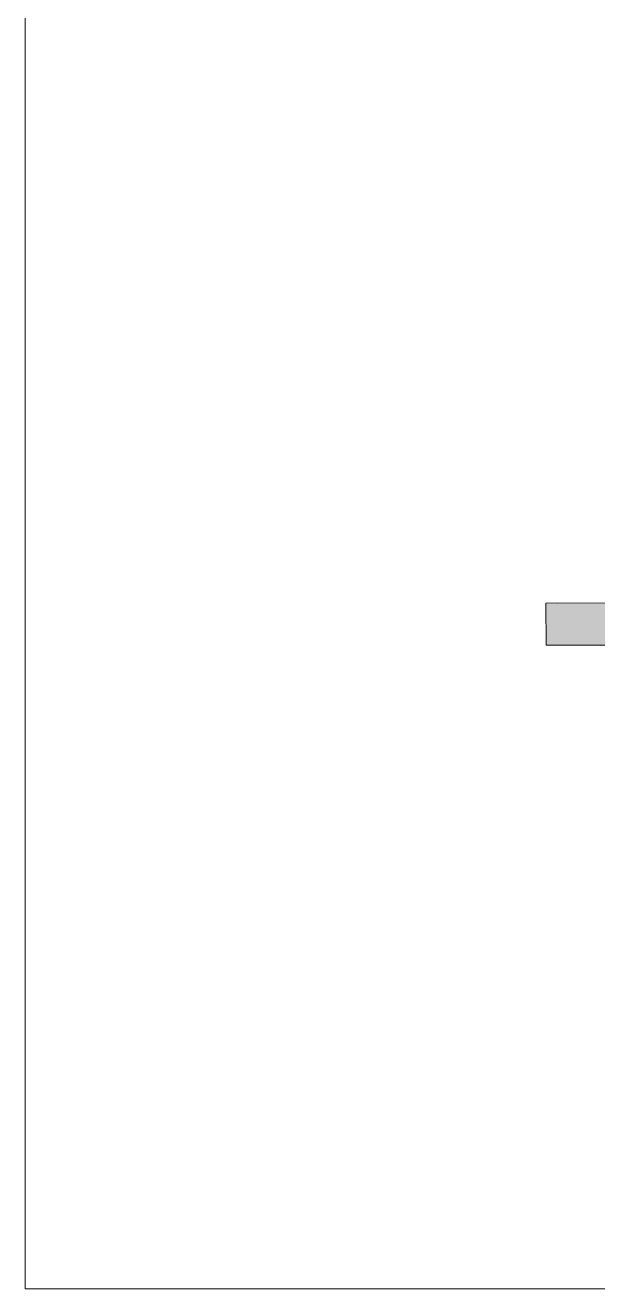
# Model space of a CAD drawing. Header units: feet. Extents: x 2791058 to 2855058, y -67651 to -18651.
# Drawn here: x 2791058 to 2802167, y -67651 to -43151 of the extents above; entities that cross this region are included whole.
import ezdxf

# ---------------------------------------------------------------- set-up
doc = ezdxf.new("R2010")
doc.units = ezdxf.units.FT
doc.header["$MEASUREMENT"] = 0
doc.layers.add('2D Drafting - General_Pen_No__1', color=7, linetype='Continuous', lineweight=0)
doc.layers.add('Shell - Roof_Pen_No__21', color=7, linetype='Continuous', lineweight=0)
doc.layers.add('2D Drafting - General_Pen_No__61', color=7, linetype='Continuous', lineweight=0, true_color=0x6a6a6a)

msp = doc.modelspace()

# ---------------------------------------------------------------- hatches: boundary and pattern name
at = {"layer": '2D Drafting - General_Pen_No__61', "linetype": 'Continuous', "lineweight": 0, "true_color": 0x6a6a6a}
msp.add_hatch(color=251, dxfattribs=at).paths.add_polyline_path([(2802737, -54352), (2808791, -54327), (2809200, -54325), (2809891, -54319), (2810430, -54315), (2818312, -54252), (2819983, -54252), (2819983, -55173), (2801164, -55173), (2801158, -54358)])

# ---------------------------------------------------------------- linework, layer by layer
at = {"layer": '2D Drafting - General_Pen_No__1', "color": 7, "linetype": 'Continuous', "lineweight": 0, "flags": 128}
msp.add_lwpolyline([(2802737, -54352), (2808791, -54327), (2809200, -54325), (2809891, -54319), (2810430, -54315), (2818312, -54252), (2819983, -54252), (2819983, -55173), (2801164, -55173), (2801158, -54358)], close=True, dxfattribs=at)
at = {"layer": 'Shell - Roof_Pen_No__21', "color": 7, "linetype": 'Continuous', "lineweight": 0}
for p, q in [((2791058, -67651), (2791058, -18651)), ((2801381, -54357), (2809001, -54327)), ((2791058, -67651), (2855058, -67651))]:
    msp.add_line(p, q, dxfattribs=at)

doc.saveas('drawing.dxf')
